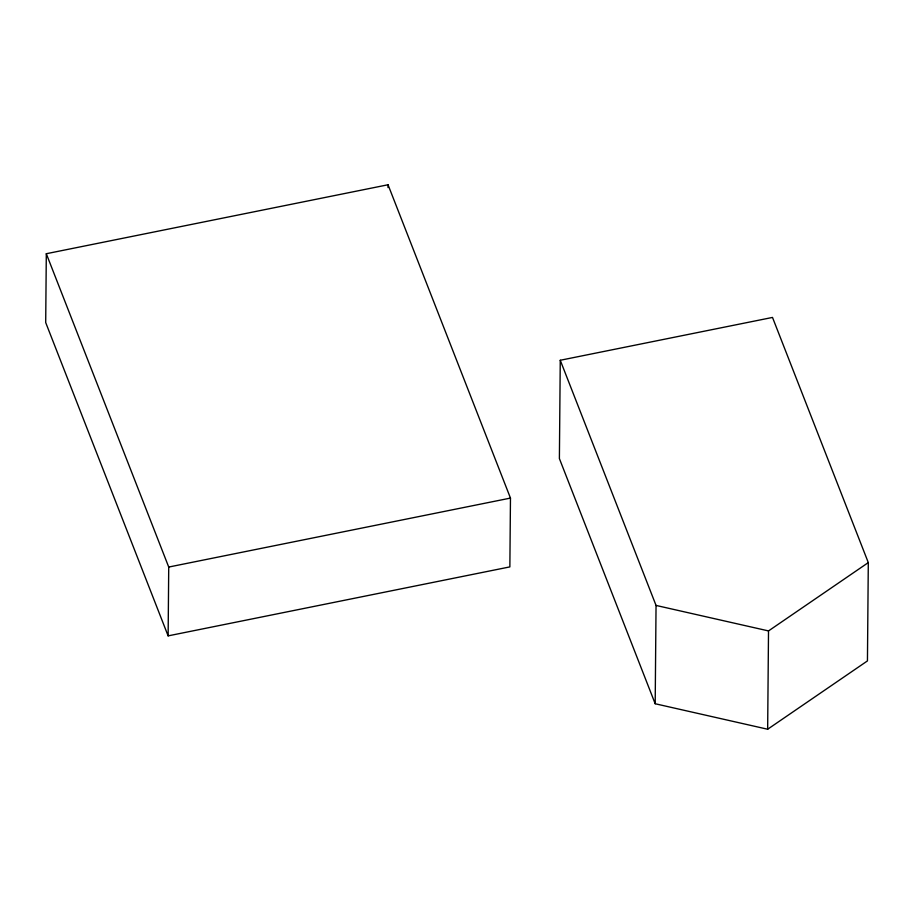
<?xml version="1.0" encoding="UTF-8"?>
<svg xmlns="http://www.w3.org/2000/svg" width="914" height="914" viewBox="0 0 914 914"><rect width="100%" height="100%" fill="white"/><g stroke="black" fill="none" stroke-linecap="round" stroke-linejoin="round"><path stroke-width="1.37" d="M46.306 253.726L45.7 322.551L168.13 635.87L509.863 566.897L510.469 498.084L388.039 184.765L46.306 253.726L168.724 567.046L168.13 635.87M388.016 187.576L388.039 184.765M560.259 360.265L559.391 458.577L655.189 703.746L767.657 729.235L867.443 660.913L868.3 562.601L772.501 317.432L560.259 360.265L656.046 605.434L655.189 703.746M767.657 729.235L768.514 630.923L868.3 562.601M168.724 567.046L510.469 498.084M656.046 605.434L768.514 630.923"/></g></svg>
